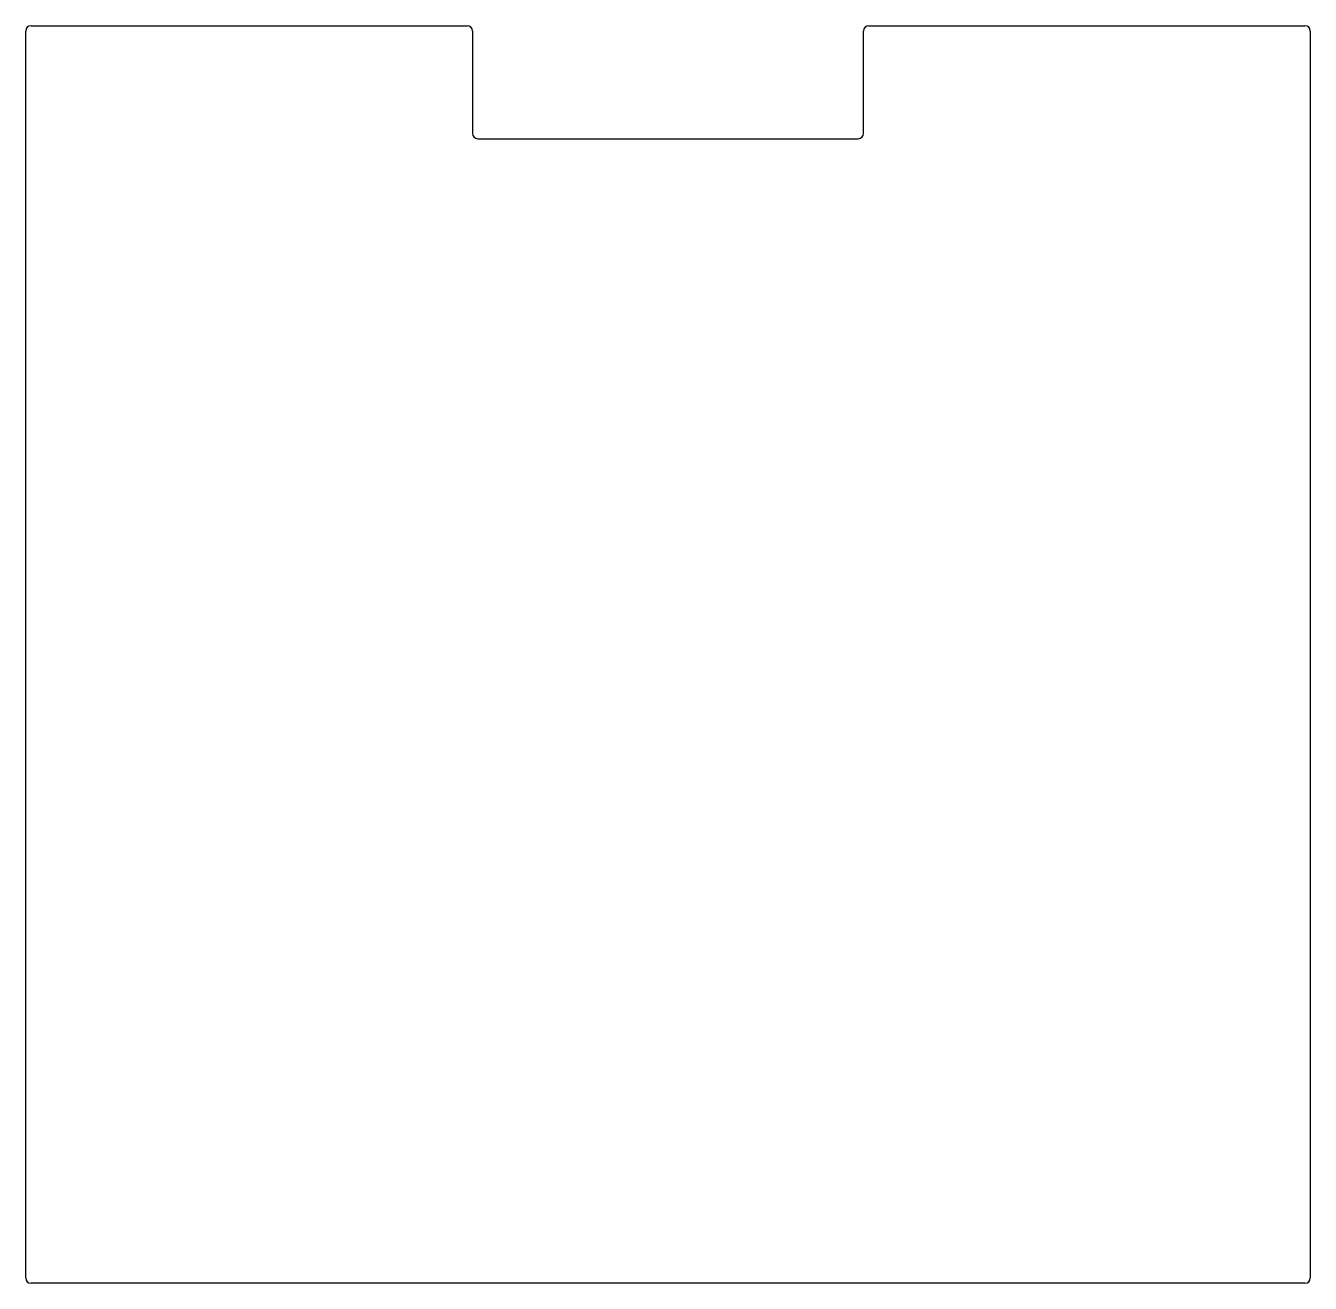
# Model space of a CAD drawing. Header units: millimetres. Extents: x -242 to 242, y -236 to 236.
import ezdxf

# ---------------------------------------------------------------- set-up
doc = ezdxf.new("R2010")
doc.units = ezdxf.units.MM
doc.layers.add('Sketch004', color=7, linetype='CONTINUOUS')

msp = doc.modelspace()

# ---------------------------------------------------------------- linework, layer by layer
at = {"layer": 'Sketch004'}
for p, q in [((-241.5, -234.5), (-241.5, 234.5)), ((-239.5, 236.5), (-75.5, 236.5)), ((-73.5, 234.5), (-73.5, 196)), ((73.5, 196), (73.5, 234.5)), ((75.5, 236.5), (239.5, 236.5)), ((241.5, 234.5), (241.5, -234.5)), ((-71.5, 194), (71.5, 194)), ((239.5, -236.5), (-239.5, -236.5))]:
    msp.add_line(p, q, dxfattribs=at)
for centre, start, end in [((-239.5, 234.5), 90, 180), ((-75.5, 234.5), 0, 90), ((75.5, 234.5), 90, 180), ((239.5, 234.5), 0, 90), ((-71.5, 196), 180, -90), ((71.5, 196), -90, 0), ((-239.5, -234.5), 180, -90), ((239.5, -234.5), -90, 0)]:
    msp.add_arc(centre, 2, start, end, dxfattribs=at)

doc.saveas('drawing.dxf')
